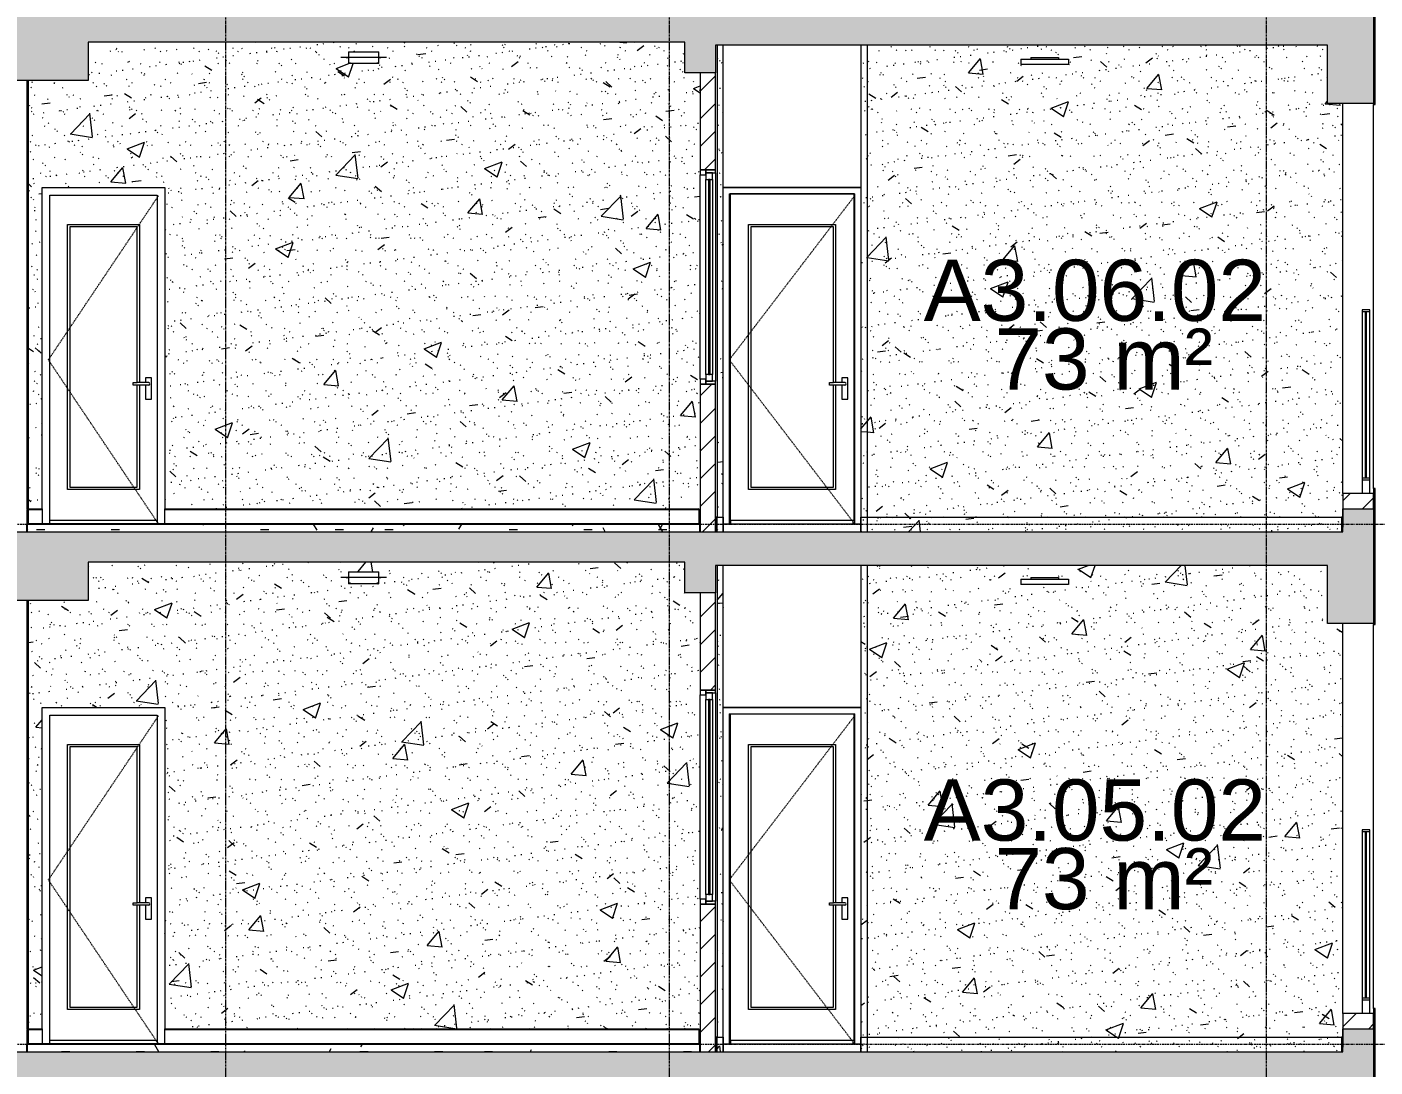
# Model space of a CAD drawing. Header units: millimetres. Extents: x 25061 to 259291, y -8723 to 35400.
# Drawn here: x 165010 to 173820, y 15650 to 22450 of the extents above; entities that cross this region are included whole.
import ezdxf

# ---------------------------------------------------------------- set-up
doc = ezdxf.new("R2010")
doc.units = ezdxf.units.MM
for name, pattern in [('Centre', [31.75, 6.35, -4.7625, 15.875, -4.7625]), ('Dash', [6.35, 3.175, -3.175]), ('Grid Line', [22.225, 12.7, -3.175, 3.175, -3.175])]:
    doc.linetypes.add(name, pattern=pattern)
for name, color, linetype, lineweight in [('0-2', 50, 'Continuous', 5), ('A-AREA-IDEN', 2, 'Continuous', 9), ('A-DETL-GENF-2', 7, 'Continuous', 9), ('A-DETL-GENF-HDLN-1', 7, 'Dash', 9), ('A-DETL-THIN', 151, 'Continuous', 9), ('A-DOOR', 31, 'Continuous', 9), ('A-DOOR-1', 7, 'Continuous', 9), ('A-FLOR-1', 10, 'Continuous', 25), ('A-FLOR-HRAL-1', 253, 'Continuous', 9), ('A-FLOR-LEVL-2', 51, 'Centre', 9), ('A-FLOR-PATT-4', 67, 'Continuous', 9), ('A-GLAZ', 151, 'Continuous', 9), ('A-GLAZ-3', 7, 'Continuous', 9), ('A-WALL-2', 250, 'Continuous', 18), ('A-WALL-3', 7, 'Continuous', 9), ('A-WALL-PATT-1', 7, 'Continuous', 9), ('A-WALL-PATT-2', 9, 'Continuous', 9), ('E-LITE-EQPM', 33, 'Continuous', 9), ('E-LITE-EQPM-1', 7, 'Continuous', 9), ('I-WALL-1', 250, 'Continuous', 18), ('I-WALL-2', 7, 'Continuous', 9), ('I-WALL-3', 2, 'Continuous', 18), ('S-GRID-1', 1, 'Grid Line', 9)]:
    doc.layers.add(name, color=color, linetype=linetype, lineweight=lineweight)
doc.styles.add('Arial', font='arial.ttf', dxfattribs={"height": 400})
pattern_1 = [(45, (-80880.3, 14125), (-90.50967, 90.50967), [])]
pattern_2 = [(0, (-80880.3, 14125), (650.24, 162.56), [53.645, -434.035, 53.645, -3034.995]), (0, (-80880.3, 14125), (650.24, 162.56), [-541.325, -434.035, 53.645, -921.715, -1625.6]), (0, (-80880.3, 14125), (650.24, 162.56), [-1950.72, 53.645, -434.035, 53.645, -1084.275]), (0, (-80880.3, 14125), (650.24, 162.56), [-2492.045, -271.475, 53.645, -759.155]), (120, (-80636.46, 14206.28), (-465.9011, 481.84436), [53.645, -434.035, 53.645, -3034.995]), (120, (-80636.46, 14206.28), (-465.9011, 481.84436), [-541.325, -434.035, 53.645, -921.715, -1625.6]), (120, (-80636.46, 14206.28), (-465.9011, 481.84436), [-1950.72, 53.645, -434.035, 53.645, -1084.275]), (120, (-80636.46, 14206.28), (-465.9011, 481.84436), [-2492.045, -271.475, 53.645, -759.155]), (240, (-80555.18, 14531.4), (-184.3389, -644.40436), [53.645, -434.035, 53.645, -3034.995]), (240, (-80555.18, 14531.4), (-184.3389, -644.40436), [-541.325, -434.035, 53.645, -921.715, -1625.6]), (240, (-80555.18, 14531.4), (-184.3389, -644.40436), [-1950.72, 53.645, -434.035, 53.645, -1084.275]), (240, (-80555.18, 14531.4), (-184.3389, -644.40436), [-2492.045, -271.475, 53.645, -759.155])]
pattern_3 = [(50, (-80880.3, 14125), (1165.978, -102.01), [121.92, -1341.12]), (355, (-80880.3, 14125), (-225.554, 1222.763), [97.536, -1072.896]), (100.451, (-80783.1, 14116.5), (940.433, 1120.746), [103.616, -1139.776]), (46.184, (-80880.3, 14450.1), (1734.906, -269.074), [182.88, -2011.68]), (96.636, (-80735.7, 14427.7), (1519.38, 1583.54), [155.42, -1709.665]), (351.184, (-80880.3, 14450.1), (1519.39, 1583.52), [146.3, -1609.34]), (21, (-80717.7, 14368.8), (970.332, -654.498), [121.92, -1341.12]), (326, (-80717.7, 14368.8), (395.533, 1178.804), [97.536, -1072.896]), (71.451, (-80636.9, 14314.3), (1365.87, 524.296), [103.616, -1139.776]), (37.5, (-80880.3, 14125), (19.767, 541.1527), [53.645, -1006.246, 53.645, -1035.507, -1076.96]), (37.5, (-80880.3, 14125), (19.767, 541.1527), [-2149.043, 53.645, -1023.315]), (7.5, (-80880.3, 14125), (427.646, 641.156), [53.645, -567.334, 53.645, -981.862, -410.464]), (7.5, (-80880.3, 14125), (427.646, 641.156), [-1656.486, 53.645, -356.82]), (327.5, (-81242.8, 14125), (867.782, -36.665), [53.645, -352.755, 53.645, -1214.323, -1682.496]), (327.5, (-81242.8, 14125), (867.782, -36.665), [-1674.368, 53.645, -1628.85]), (317.5, (-81405.4, 14125), (948.028, 162.731), [53.645, -474.675, 53.645, -788.416, -1194.816]), (317.5, (-81405.4, 14125), (948.028, 162.731), [-1370.38, 53.645, -1141.17])]
pattern_4 = [(37.5, (-80880.3, 14125), (-5.1206, 156.61216), [5.364, -118.181, 5.364, -132.812, -132.08]), (37.5, (-80880.3, 14125), (-5.1206, 156.61216), [-261.722, 5.364, -126.716]), (7.5, (-80880.3, 14125), (143.847, 229.3842), [5.364, -61.285, 5.364, -105.989, -42.672]), (7.5, (-80880.3, 14125), (143.847, 229.3842), [-178.003, 5.364, -37.308]), (327.5, (-80980.28, 14125), (253.1176, 0.4601), [5.364, -35.276, 5.364, -140.94, -191.008]), (327.5, (-80980.28, 14125), (253.1176, 0.4601), [-186.944, 5.364, -185.644]), (317.5, (-80980.28, 14125), (244.3381, 71.3376), [5.364, -14.956, 5.364, -90.546, -109.728]), (317.5, (-80980.28, 14125), (244.3381, 71.3376), [-116.23, 5.364, -104.364])]
pattern_5 = [(45, (-80880.3, 14125), (-84.8528, 84.8528), [])]

# ---------------------------------------------------------------- blocks, each defined once
blk = doc.blocks.new('DOOR_CW_01 CANH MO-PANEL KINH - DIG_02-800x2200-CỬA NHÔM KÍNH-400864-TKCS_MẶT CẮT 2')
at = {"layer": 'A-DETL-GENF-HDLN-1'}
for p, q in [((-116112.6, 6673.5), (-115392.6, 7747)), ((-115392.6, 5600), (-116112.6, 6673.5))]:
    blk.add_line(p, q, dxfattribs=at)
at = {"layer": 'A-DOOR-1'}
for p, q in [((-116102.6, 5600), (-116102.6, 7750)), ((-116102.6, 7750), (-115402.6, 7750)), ((-115402.6, 7750), (-115402.6, 5600)), ((-115987.6, 7558), (-115517.6, 7558)), ((-115987.6, 5826), (-115987.6, 7558)), ((-115532.6, 7543), (-115972.6, 7543)), ((-115972.6, 7543), (-115972.6, 5841)), ((-115532.6, 6524.5), (-115532.6, 7543)), ((-115517.6, 7558), (-115517.6, 6524.5)), ((-115558.4, 6524.5), (-115532.6, 6524.5)), ((-115558.4, 6507.5), (-115558.4, 6524.5)), ((-115457.6, 6524.5), (-115532.6, 6524.5)), ((-115477.3, 6556), (-115477.3, 6524.5)), ((-115437.8, 6556), (-115477.3, 6556)), ((-115437.8, 6416), (-115437.8, 6556)), ((-115532.6, 6507.5), (-115558.4, 6507.5)), ((-115532.6, 5841), (-115532.6, 6507.5)), ((-115457.6, 6507.5), (-115532.6, 6507.5)), ((-115517.6, 6507.5), (-115517.6, 5826)), ((-115477.3, 6507.5), (-115477.3, 6416)), ((-115477.3, 6416), (-115437.8, 6416)), ((-115517.6, 5826), (-115987.6, 5826)), ((-115972.6, 5841), (-115532.6, 5841)), ((-116152.6, 5700), (-116152.6, 5695)), ((-115352.6, 5695), (-115352.6, 5700)), ((-116102.6, 5626), (-115402.6, 5626))]:
    blk.add_line(p, q, dxfattribs=at)
for start, end in [(0, 90), (270, 360)]:
    blk.add_arc((-115457.6, 6516), 8.5, start, end, dxfattribs=at)
blk = doc.blocks.new('M_Fixed - 900 x 1400-901190-TKCS_MẶT CẮT 2')
at = {"layer": 'A-GLAZ-3'}
for p, q in [((-111815.564287, 7915), (-111852.564287, 7915)), ((-111852.564287, 7915), (-111852.564287, 7883)), ((-111852.564287, 7883), (-111815.564287, 7883)), ((-111852.564287, 6547), (-111852.564287, 7883)), ((-111752.564287, 7915), (-111815.564287, 7915)), ((-111815.564287, 7915), (-111815.564287, 7896)), ((-111815.564287, 7883), (-111815.564287, 7915)), ((-111771.564287, 7896), (-111815.564287, 7896)), ((-111815.564287, 7896), (-111815.564287, 7852)), ((-111815.564287, 7896), (-111752.564287, 7896)), ((-111815.564287, 7852), (-111771.564287, 7852)), ((-111815.564287, 6578), (-111815.564287, 7852)), ((-111787.564287, 7852), (-111799.564287, 7852)), ((-111799.564287, 7852), (-111799.564287, 6578)), ((-111787.564287, 6578), (-111787.564287, 7852)), ((-111771.564287, 7852), (-111771.564287, 7896)), ((-111771.564287, 7852), (-111771.564287, 6578)), ((-111752.564287, 7896), (-111752.564287, 7915)), ((-111752.564287, 7896), (-111752.564287, 6534)), ((-111815.564287, 6547), (-111852.564287, 6547)), ((-111852.564287, 6547), (-111852.564287, 6515)), ((-111771.564287, 6578), (-111815.564287, 6578)), ((-111815.564287, 6578), (-111815.564287, 6534)), ((-111815.564287, 6515), (-111815.564287, 6547)), ((-111815.564287, 6534), (-111771.564287, 6534)), ((-111752.564287, 6534), (-111815.564287, 6534)), ((-111815.564287, 6534), (-111815.564287, 6515)), ((-111799.564287, 6578), (-111787.564287, 6578)), ((-111771.564287, 6534), (-111771.564287, 6578)), ((-111752.564287, 6515), (-111752.564287, 6534)), ((-111852.564287, 6515), (-111815.564287, 6515)), ((-111815.564287, 6515), (-111752.564287, 6515))]:
    blk.add_line(p, q, dxfattribs=at)
blk = doc.blocks.new('Railing - 50 x 10mm-V146-TKCS_MẶT CẮT 2')
at = {"layer": 'A-FLOR-HRAL-1'}
for p, q in [((-53427.635618, 5900), (-53427.635618, 6990)), ((-53377.635618, 6990), (-53377.635618, 5900)), ((-53427.635618, 5800), (-53427.635618, 5890)), ((-53377.635618, 5890), (-53377.635618, 5800))]:
    blk.add_line(p, q, dxfattribs=at)
blk = doc.blocks.new('Railing - 10mm-V147-TKCS_MẶT CẮT 2')
at = {"layer": 'A-FLOR-HRAL-1'}
for p, q in [((-53407.635618, 5900), (-53407.635618, 6990)), ((-53397.635618, 6990), (-53397.635618, 5900))]:
    blk.add_line(p, q, dxfattribs=at)
blk = doc.blocks.new('Railing - Railing-883597-TKCS_MẶT CẮT 2')
at = {"layer": 'A-FLOR-HRAL-1'}
for p, q in [((-107527.5, 7000), (-107527.5, 6990)), ((-107477.5, 7000), (-107527.5, 7000)), ((-107527.5, 6990), (-107477.5, 6990)), ((-107477.5, 6990), (-107477.5, 7000)), ((-107477.5, 5900), (-107527.5, 5900)), ((-107527.5, 5900), (-107527.5, 5890)), ((-107527.5, 5890), (-107477.5, 5890)), ((-107477.5, 5890), (-107477.5, 5900))]:
    blk.add_line(p, q, dxfattribs=at)
at = {"extrusion": (0, 0, -1), "zscale": -1}
for name in ['Railing - 50 x 10mm-V146-TKCS_MẶT CẮT 2', 'Railing - 10mm-V147-TKCS_MẶT CẮT 2']:
    blk.add_blockref(name, (160905.1, 0), dxfattribs=at)
blk = doc.blocks.new('DOOR_CW_01 CANH MO-PANEL KINH - DIG_01-900x2200-CỬA NHÔM KÍNH-V149-TKCS_MẶT CẮT 2')
at = {"layer": 'A-DETL-GENF-HDLN-1'}
for p, q in [((-111662.6, 6673.5), (-110842.6, 7747)), ((-110842.6, 5600), (-111662.6, 6673.5))]:
    blk.add_line(p, q, dxfattribs=at)
at = {"layer": 'A-DOOR-1'}
for p, q in [((-110802.6, 7800), (-111702.6, 7800)), ((-111662.6, 7760), (-111662.6, 5600)), ((-111662.6, 7760), (-110842.6, 7760)), ((-111657.6, 7758), (-111657.6, 5626)), ((-110847.6, 7758), (-111657.6, 7758)), ((-110847.6, 5626), (-110847.6, 7758)), ((-110842.6, 5600), (-110842.6, 7760)), ((-111537.6, 7558), (-110967.6, 7558)), ((-111537.6, 5826), (-111537.6, 7558)), ((-110982.6, 7543), (-111522.6, 7543)), ((-111522.6, 7543), (-111522.6, 5841)), ((-110982.6, 6524.5), (-110982.6, 7543)), ((-110967.6, 7558), (-110967.6, 6524.5)), ((-111008.4, 6524.5), (-110982.6, 6524.5)), ((-111008.4, 6507.5), (-111008.4, 6524.5)), ((-110907.6, 6524.5), (-110982.6, 6524.5)), ((-110927.3, 6556), (-110927.3, 6524.5)), ((-110887.8, 6556), (-110927.3, 6556)), ((-110887.8, 6416), (-110887.8, 6556)), ((-110982.6, 6507.5), (-111008.4, 6507.5)), ((-110982.6, 5841), (-110982.6, 6507.5)), ((-110907.6, 6507.5), (-110982.6, 6507.5)), ((-110967.6, 6507.5), (-110967.6, 5826)), ((-110927.3, 6507.5), (-110927.3, 6416)), ((-110927.3, 6416), (-110887.8, 6416)), ((-110967.6, 5826), (-111537.6, 5826)), ((-111522.6, 5841), (-110982.6, 5841)), ((-111662.6, 5600), (-111702.6, 5600)), ((-111657.6, 5626), (-110847.6, 5626)), ((-111652.6, 5600), (-111652.6, 5626)), ((-110852.6, 5600), (-110852.6, 5626)), ((-110802.6, 5600), (-110842.6, 5600))]:
    blk.add_line(p, q, dxfattribs=at)
for start, end in [(0, 90), (270, 360)]:
    blk.add_arc((-110907.6, 6516), 8.5, start, end, dxfattribs=at)
blk = doc.blocks.new('LIC_12-ĐÈN LED VUÔNG GẮN NỔI 24W - LIC_12-ĐÈN LED VUÔNG GẮN NỔI 24W - ÁNH SÁNG VÀNG 4500K-V150-TKCS_MẶT CẮT 2')
at = {"layer": 'E-LITE-EQPM-1'}
for p, q in [((-109757.6, 8639), (-109446.6, 8639)), ((-109757.6, 8639), (-109757.6, 8604)), ((-109693.1, 8650), (-109511.1, 8650)), ((-109693.1, 8650), (-109693.1, 8639)), ((-109511.1, 8650), (-109511.1, 8639)), ((-109446.6, 8639), (-109446.6, 8604)), ((-109446.6, 8604), (-109757.6, 8604))]:
    blk.add_line(p, q, dxfattribs=at)
blk = doc.blocks.new('LIC_08-ĐÈN LED TRÒN GẮN NỔI - LIC_08 - ĐÈN LED TRÒN GẮN NỔI_ P_18W_ ÁNH SÁNG TRẮNG 6000K-V151-TKCS_MẶT CẮT 2')
at = {"layer": 'E-LITE-EQPM-1'}
for p, q in [((-114152.1, 8650), (-114202.1, 8650)), ((-114167.1, 8650), (-114154, 8650)), ((-113940.5, 8650), (-114167.1, 8650)), ((-114152.1, 8687), (-114152.1, 8610)), ((-114152.1, 8687), (-114052.1, 8687)), ((-114052.1, 8687), (-113952.1, 8687)), ((-113952.1, 8610), (-113952.1, 8687)), ((-113902.1, 8650), (-113952.1, 8650)), ((-113949.2, 8650), (-113940.5, 8650)), ((-114052.1, 8610), (-114152.1, 8610)), ((-114142.1, 8618), (-114142.1, 8615)), ((-113952.1, 8610), (-114052.1, 8610)), ((-113962.1, 8615), (-113962.1, 8618))]:
    blk.add_line(p, q, dxfattribs=at)
blk = doc.blocks.new('Railing - Railing-946623-TKCS_MẶT CẮT 2')
at = {"layer": 'A-FLOR-HRAL-1'}
for p, q in [((-116242.564287, 22695), (-116252.564287, 22695)), ((-116252.564287, 22695), (-116252.564287, 22600)), ((-116242.564287, 22600), (-116242.564287, 22695)), ((-116242.564287, 22695), (-116152.564287, 22695)), ((-116152.564287, 22695), (-116152.564287, 22600)), ((-111852.564287, 22695), (-111862.564287, 22695)), ((-111862.564287, 22695), (-111862.564287, 22600)), ((-111852.564287, 22600), (-111852.564287, 22695)), ((-116252.564287, 22600), (-116242.564287, 22600)), ((-111862.564287, 22600), (-111852.564287, 22600))]:
    blk.add_line(p, q, dxfattribs=at)
blk = doc.blocks.new('Railing - Railing-916015-TKCS_MẶT CẮT 2')
at = {"layer": 'A-FLOR-HRAL-1'}
for p, q in [((-115352.564287, 5600), (-115352.564287, 5695)), ((-115352.564287, 5695), (-111862.564287, 5695))]:
    blk.add_line(p, q, dxfattribs=at)
blk = doc.blocks.new('Railing - Railing-946624-TKCS_MẶT CẮT 2')
at = {"layer": 'A-FLOR-HRAL-1'}
for p, q in [((-111742.564287, 22645), (-111752.564287, 22645)), ((-111752.564287, 22645), (-111752.564287, 22550)), ((-111742.564287, 22550), (-111742.564287, 22645)), ((-111742.564287, 22645), (-111702.564287, 22645)), ((-111702.564287, 22645), (-111702.564287, 22550)), ((-110802.564287, 22550), (-110802.564287, 22645)), ((-110802.564287, 22645), (-110762.564287, 22645)), ((-110762.564287, 22645), (-107662.564287, 22645)), ((-110762.564287, 22645), (-110762.564287, 22550)), ((-107652.564287, 22645), (-107662.564287, 22645)), ((-107662.564287, 22645), (-107662.564287, 22550)), ((-107652.564287, 22550), (-107652.564287, 22645))]:
    blk.add_line(p, q, dxfattribs=at)
blk = doc.blocks.new('NCV_TKTC_TANG 6 - 8_rvt-6-TKCS_MẶT CẮT 2')
at = {"layer": 'A-FLOR-PATT-4'}
h = blk.add_hatch(dxfattribs=at)
h.set_pattern_fill('FP_36', color=256, style=0, pattern_type=2)
h.set_pattern_definition(pattern_2)
h.paths.add_polyline_path([(-111852.6, 19150), (-111852.6, 19200), (-116252.6, 19200), (-116252.6, 19150), (-112491.1, 19150)])
at = {"layer": 'A-WALL-PATT-1'}
h = blk.add_hatch(dxfattribs=at)
h.set_pattern_fill('FP_39', color=256, style=0, pattern_type=2)
h.set_pattern_definition(pattern_5)
h.paths.add_polyline_path([(-116242.6, 19300), (-116242.6, 22100), (-116252.6, 22100), (-116252.6, 19300)])
at = {"layer": 'A-WALL-PATT-2'}
h = blk.add_hatch(dxfattribs=at)
h.set_pattern_fill('FP_37', color=256, style=0, pattern_type=2)
h.set_pattern_definition(pattern_3)
h.paths.add_polyline_path([(-116242.6, 19300), (-116152.6, 19300), (-116152.6, 21400), (-115352.6, 21400), (-115352.6, 19300), (-111852.6, 19300), (-111852.6, 22150), (-111952.2, 22150), (-111952.2, 22350), (-115852.5, 22350), (-115852.5, 22100), (-116242.6, 22100), (-116242.6, 19429.4)])
h.paths.add_polyline_path([(-114052.1, 22210), (-114152.1, 22210), (-114152.1, 22287), (-113952.1, 22287), (-113952.1, 22210), (-114028.8, 22210)])
h = blk.add_hatch(dxfattribs=at)
h.set_pattern_fill('FP_38', color=256, style=0, pattern_type=2)
h.set_pattern_definition(pattern_4)
h.paths.add_polyline_path([(-116242.6, 19300), (-116152.6, 19300), (-116152.6, 21400), (-115352.6, 21400), (-115352.6, 19300), (-111852.6, 19300), (-111852.6, 22150), (-111952.2, 22150), (-111952.2, 22350), (-115852.5, 22350), (-115852.5, 22100), (-116242.6, 22100), (-116242.6, 19429.4)])
h.paths.add_polyline_path([(-114052.1, 22210), (-114152.1, 22210), (-114152.1, 22287), (-113952.1, 22287), (-113952.1, 22210), (-114028.8, 22210)])
h = blk.add_hatch(dxfattribs=at)
h.set_pattern_fill('FP_37', color=256, style=0, pattern_type=2)
h.set_pattern_definition(pattern_3)
h.paths.add_polyline_path([(-111702.6, 19150), (-111702.6, 22330), (-111742.6, 22329), (-111742.6, 19150)])
h = blk.add_hatch(dxfattribs=at)
h.set_pattern_fill('FP_38', color=256, style=0, pattern_type=2)
h.set_pattern_definition(pattern_4)
h.paths.add_polyline_path([(-111702.6, 19150), (-111702.6, 22330), (-111742.6, 22329), (-111742.6, 19150)])
h = blk.add_hatch(dxfattribs=at)
h.set_pattern_fill('FP_37', color=256, style=0, pattern_type=2)
h.set_pattern_definition(pattern_3)
h.paths.add_polyline_path([(-110762.6, 19150), (-110762.6, 22330), (-110802.6, 22330), (-110802.6, 19150)])
h = blk.add_hatch(dxfattribs=at)
h.set_pattern_fill('FP_38', color=256, style=0, pattern_type=2)
h.set_pattern_definition(pattern_4)
h.paths.add_polyline_path([(-110762.6, 19150), (-110762.6, 22330), (-110802.6, 22330), (-110802.6, 19150)])
h = blk.add_hatch(dxfattribs=at)
h.set_pattern_fill('FP_37', color=256, style=0, pattern_type=2)
h.set_pattern_definition(pattern_3)
h.paths.add_polyline_path([(-110762.6, 19150), (-107662.6, 19150), (-107662.6, 19245), (-107652.6, 19245), (-107652.6, 21950), (-107752.5, 21950), (-107752.5, 22330), (-110762.6, 22330), (-110762.6, 21588.5)])
h.paths.add_polyline_path([(-109446.6, 22204), (-109757.6, 22204), (-109757.6, 22239), (-109693.1, 22239), (-109693.1, 22250), (-109511.1, 22250), (-109511.1, 22239), (-109446.6, 22239)])
h = blk.add_hatch(dxfattribs=at)
h.set_pattern_fill('FP_38', color=256, style=0, pattern_type=2)
h.set_pattern_definition(pattern_4)
h.paths.add_polyline_path([(-110762.6, 19150), (-107662.6, 19150), (-107662.6, 19245), (-107652.6, 19245), (-107652.6, 21950), (-107752.5, 21950), (-107752.5, 22330), (-110762.6, 22330), (-110762.6, 21588.5)])
h.paths.add_polyline_path([(-109446.6, 22204), (-109757.6, 22204), (-109757.6, 22239), (-109693.1, 22239), (-109693.1, 22250), (-109511.1, 22250), (-109511.1, 22239), (-109446.6, 22239)])
h = blk.add_hatch(dxfattribs=at)
h.set_pattern_fill('FP_34', color=256, style=0, pattern_type=2)
h.set_pattern_definition(pattern_1)
h.paths.add_polyline_path([(-111752.6, 19150), (-111752.6, 20115), (-111852.6, 20115), (-111852.6, 19150)])
h.paths.add_polyline_path([(-111752.6, 21515), (-111752.6, 22150), (-111852.6, 22150), (-111852.6, 21515)])
h = blk.add_hatch(dxfattribs=at)
h.set_pattern_fill('FP_34', color=256, style=0, pattern_type=2)
h.set_pattern_definition(pattern_1)
h.paths.add_polyline_path([(-107652.5, 19180), (-107652.5, 19300), (-107452.6, 19300), (-107452.6, 19400), (-107652.6, 19400), (-107652.6, 19180)])
at = {"layer": 'A-FLOR-1'}
for p, q in [((-111852.6, 19200), (-116252.6, 19200)), ((-116252.6, 19200), (-116252.6, 19150)), ((-111852.6, 19150), (-111852.6, 19200))]:
    blk.add_line(p, q, dxfattribs=at)
at = {"layer": 'A-WALL-2'}
for p, q in [((-111852.6, 21515), (-111752.6, 21515)), ((-111752.6, 20115), (-111852.6, 20115)), ((-107652.6, 19400), (-107652.6, 19180)), ((-107452.6, 19400), (-107652.6, 19400)), ((-107452.6, 19299.9), (-107452.6, 19400)), ((-111852.6, 19300), (-111852.6, 19150))]:
    blk.add_line(p, q, dxfattribs=at)
at = {"layer": 'A-WALL-3'}
for p, q in [((-111852.6, 22150), (-111852.6, 21515)), ((-111752.6, 21515), (-111752.6, 22150)), ((-107452.6, 19432.3), (-107452.6, 21942.9)), ((-111702.6, 21400), (-110802.6, 21400)), ((-111852.6, 20115), (-111852.6, 19300)), ((-111752.6, 19150), (-111752.6, 20115)), ((-110802.6, 19200), (-111702.6, 19200))]:
    blk.add_line(p, q, dxfattribs=at)
at = {"layer": 'I-WALL-1'}
for p, q in [((-116252.6, 22100), (-116252.6, 19300)), ((-116242.6, 19300), (-116242.6, 22100)), ((-116252.6, 19300), (-116242.6, 19300))]:
    blk.add_line(p, q, dxfattribs=at)
at = {"layer": 'I-WALL-2'}
for p, q in [((-111742.6, 22330), (-111742.6, 19245)), ((-111702.6, 19150), (-111702.6, 22330)), ((-110802.6, 22330), (-110802.6, 19150)), ((-110762.6, 22330), (-110762.6, 19150)), ((-107652.6, 19400), (-107652.6, 21950)), ((-116152.6, 19300), (-116152.6, 21400)), ((-116152.6, 21400), (-115352.6, 21400)), ((-115352.6, 21400), (-115352.6, 19300)), ((-116242.6, 19300), (-116152.6, 19300)), ((-115352.6, 19300), (-111862.6, 19300))]:
    blk.add_line(p, q, dxfattribs=at)
at = {"layer": ''}
for name, p in [('Railing - Railing-883597-TKCS_MẶT CẮT 2', (0, 13600)), ('Railing - Railing-946623-TKCS_MẶT CẮT 2', (0, -3400)), ('Railing - Railing-916015-TKCS_MẶT CẮT 2', (0, 13600)), ('Railing - Railing-946624-TKCS_MẶT CẮT 2', (0, -3400))]:
    blk.add_blockref(name, p, dxfattribs=at)
at = {"layer": 'A-DOOR'}
for name in ['DOOR_CW_01 CANH MO-PANEL KINH - DIG_02-800x2200-CỬA NHÔM KÍNH-400864-TKCS_MẶT CẮT 2', 'DOOR_CW_01 CANH MO-PANEL KINH - DIG_01-900x2200-CỬA NHÔM KÍNH-V149-TKCS_MẶT CẮT 2']:
    blk.add_blockref(name, (0, 13600), dxfattribs=at)
at = {"layer": 'A-GLAZ'}
blk.add_blockref('M_Fixed - 900 x 1400-901190-TKCS_MẶT CẮT 2', (0, 13600), dxfattribs=at)
at = {"layer": 'E-LITE-EQPM'}
for name in ['LIC_08-ĐÈN LED TRÒN GẮN NỔI - LIC_08 - ĐÈN LED TRÒN GẮN NỔI_ P_18W_ ÁNH SÁNG TRẮNG 6000K-V151-TKCS_MẶT CẮT 2', 'LIC_12-ĐÈN LED VUÔNG GẮN NỔI 24W - LIC_12-ĐÈN LED VUÔNG GẮN NỔI 24W - ÁNH SÁNG VÀNG 4500K-V150-TKCS_MẶT CẮT 2']:
    blk.add_blockref(name, (0, 13600), dxfattribs=at)
blk = doc.blocks.new('NCV_TKTC_TANG 5_rvt-2-TKCS_MẶT CẮT 2')
at = {"layer": 'A-FLOR-PATT-4'}
h = blk.add_hatch(dxfattribs=at)
h.set_pattern_fill('FP_36', color=256, style=0, pattern_type=2)
h.set_pattern_definition(pattern_2)
h.paths.add_polyline_path([(-111852.6, 15750), (-111852.6, 15800), (-116252.6, 15800), (-116252.6, 15750), (-112093.5, 15750)])
at = {"layer": 'A-WALL-PATT-1'}
h = blk.add_hatch(dxfattribs=at)
h.set_pattern_fill('FP_39', color=256, style=0, pattern_type=2)
h.set_pattern_definition(pattern_5)
h.paths.add_polyline_path([(-116242.6, 15900), (-116242.6, 18700), (-116252.6, 18700), (-116252.6, 15900)])
at = {"layer": 'A-WALL-PATT-2'}
h = blk.add_hatch(dxfattribs=at)
h.set_pattern_fill('FP_37', color=256, style=0, pattern_type=2)
h.set_pattern_definition(pattern_3)
h.paths.add_polyline_path([(-116242.6, 15900), (-116152.6, 15900), (-116152.6, 18000), (-115352.6, 18000), (-115352.6, 15900), (-111852.6, 15900), (-111852.6, 18750), (-111952.2, 18750), (-111952.2, 18950), (-115852.5, 18950), (-115852.5, 18700), (-116242.6, 18700), (-116242.6, 16036.4)])
h.paths.add_polyline_path([(-114122.8, 18810), (-114152.1, 18810), (-114152.1, 18887), (-113952.1, 18887), (-113952.1, 18810), (-114115.8, 18810)])
h = blk.add_hatch(dxfattribs=at)
h.set_pattern_fill('FP_38', color=256, style=0, pattern_type=2)
h.set_pattern_definition(pattern_4)
h.paths.add_polyline_path([(-116242.6, 15900), (-116152.6, 15900), (-116152.6, 18000), (-115352.6, 18000), (-115352.6, 15900), (-111852.6, 15900), (-111852.6, 18750), (-111952.2, 18750), (-111952.2, 18950), (-115852.5, 18950), (-115852.5, 18700), (-116242.6, 18700), (-116242.6, 16036.4)])
h.paths.add_polyline_path([(-114122.8, 18810), (-114152.1, 18810), (-114152.1, 18887), (-113952.1, 18887), (-113952.1, 18810), (-114115.8, 18810)])
h = blk.add_hatch(dxfattribs=at)
h.set_pattern_fill('FP_37', color=256, style=0, pattern_type=2)
h.set_pattern_definition(pattern_3)
h.paths.add_polyline_path([(-111702.6, 15750), (-111702.6, 18930), (-111742.6, 18929), (-111742.6, 15750)])
h = blk.add_hatch(dxfattribs=at)
h.set_pattern_fill('FP_38', color=256, style=0, pattern_type=2)
h.set_pattern_definition(pattern_4)
h.paths.add_polyline_path([(-111702.6, 15750), (-111702.6, 18930), (-111742.6, 18929), (-111742.6, 15750)])
h = blk.add_hatch(dxfattribs=at)
h.set_pattern_fill('FP_37', color=256, style=0, pattern_type=2)
h.set_pattern_definition(pattern_3)
h.paths.add_polyline_path([(-110762.6, 15750), (-110762.6, 18930), (-110802.6, 18930), (-110802.6, 15750)])
h = blk.add_hatch(dxfattribs=at)
h.set_pattern_fill('FP_38', color=256, style=0, pattern_type=2)
h.set_pattern_definition(pattern_4)
h.paths.add_polyline_path([(-110762.6, 15750), (-110762.6, 18930), (-110802.6, 18930), (-110802.6, 15750)])
h = blk.add_hatch(dxfattribs=at)
h.set_pattern_fill('FP_37', color=256, style=0, pattern_type=2)
h.set_pattern_definition(pattern_3)
h.paths.add_polyline_path([(-109310.2, 15750), (-107662.6, 15750), (-107662.6, 15845), (-107652.6, 15845), (-107652.6, 18550), (-107752.5, 18550), (-107752.5, 18930), (-110762.6, 18930), (-110762.6, 15750), (-110105.4, 15750)])
h.paths.add_polyline_path([(-109455.6, 18804), (-109757.6, 18804), (-109757.6, 18839), (-109693.1, 18839), (-109693.1, 18850), (-109511.1, 18850), (-109511.1, 18839), (-109446.6, 18839), (-109446.6, 18804)])
h = blk.add_hatch(dxfattribs=at)
h.set_pattern_fill('FP_38', color=256, style=0, pattern_type=2)
h.set_pattern_definition(pattern_4)
h.paths.add_polyline_path([(-109310.2, 15750), (-107662.6, 15750), (-107662.6, 15845), (-107652.6, 15845), (-107652.6, 18550), (-107752.5, 18550), (-107752.5, 18930), (-110762.6, 18930), (-110762.6, 15750), (-110105.4, 15750)])
h.paths.add_polyline_path([(-109455.6, 18804), (-109757.6, 18804), (-109757.6, 18839), (-109693.1, 18839), (-109693.1, 18850), (-109511.1, 18850), (-109511.1, 18839), (-109446.6, 18839), (-109446.6, 18804)])
h = blk.add_hatch(dxfattribs=at)
h.set_pattern_fill('FP_34', color=256, style=0, pattern_type=2)
h.set_pattern_definition(pattern_1)
h.paths.add_polyline_path([(-111752.6, 15750), (-111752.6, 16715), (-111852.6, 16715), (-111852.6, 15750)])
h.paths.add_polyline_path([(-111752.6, 18115), (-111752.6, 18750), (-111852.6, 18750), (-111852.6, 18115)])
h = blk.add_hatch(dxfattribs=at)
h.set_pattern_fill('FP_34', color=256, style=0, pattern_type=2)
h.set_pattern_definition(pattern_1)
h.paths.add_polyline_path([(-107652.5, 15780), (-107652.5, 15900), (-107452.6, 15900), (-107452.6, 16000), (-107652.6, 16000), (-107652.6, 15780)])
at = {"layer": 'A-FLOR-1'}
for p, q in [((-111852.6, 15800), (-116252.6, 15800)), ((-116252.6, 15800), (-116252.6, 15750)), ((-111852.6, 15750), (-111852.6, 15800))]:
    blk.add_line(p, q, dxfattribs=at)
at = {"layer": 'A-WALL-2'}
for p, q in [((-111852.6, 18115), (-111752.6, 18115)), ((-111752.6, 16715), (-111852.6, 16715)), ((-107652.6, 16000), (-107652.6, 15780)), ((-107452.6, 16000), (-107652.6, 16000)), ((-107452.6, 15899.9), (-107452.6, 16000)), ((-111852.6, 15900), (-111852.6, 15750))]:
    blk.add_line(p, q, dxfattribs=at)
at = {"layer": 'A-WALL-3'}
for p, q in [((-111852.6, 18750), (-111852.6, 18115)), ((-111752.6, 18115), (-111752.6, 18750)), ((-107452.6, 16032.3), (-107452.6, 18542.9)), ((-111702.6, 18000), (-110802.6, 18000)), ((-111852.6, 16715), (-111852.6, 15900)), ((-111752.6, 15750), (-111752.6, 16715)), ((-110802.6, 15800), (-111702.6, 15800))]:
    blk.add_line(p, q, dxfattribs=at)
at = {"layer": 'I-WALL-1'}
for p, q in [((-116252.6, 18700), (-116252.6, 15900)), ((-116242.6, 15900), (-116242.6, 18700)), ((-116252.6, 15900), (-116242.6, 15900))]:
    blk.add_line(p, q, dxfattribs=at)
at = {"layer": 'I-WALL-2'}
for p, q in [((-111742.6, 18930), (-111742.6, 15845)), ((-111702.6, 15750), (-111702.6, 18930)), ((-110802.6, 18930), (-110802.6, 15750)), ((-110762.6, 18930), (-110762.6, 15750)), ((-107652.6, 16000), (-107652.6, 18550)), ((-116152.6, 15900), (-116152.6, 18000)), ((-116152.6, 18000), (-115352.6, 18000)), ((-115352.6, 18000), (-115352.6, 15900)), ((-116242.6, 15900), (-116152.6, 15900)), ((-115352.6, 15900), (-111862.6, 15900))]:
    blk.add_line(p, q, dxfattribs=at)
at = {"layer": ''}
for name, p in [('Railing - Railing-883597-TKCS_MẶT CẮT 2', (0, 10200)), ('Railing - Railing-946623-TKCS_MẶT CẮT 2', (0, -6800)), ('Railing - Railing-916015-TKCS_MẶT CẮT 2', (0, 10200)), ('Railing - Railing-946624-TKCS_MẶT CẮT 2', (0, -6800))]:
    blk.add_blockref(name, p, dxfattribs=at)
at = {"layer": 'A-DOOR'}
for name in ['DOOR_CW_01 CANH MO-PANEL KINH - DIG_01-900x2200-CỬA NHÔM KÍNH-V149-TKCS_MẶT CẮT 2', 'DOOR_CW_01 CANH MO-PANEL KINH - DIG_02-800x2200-CỬA NHÔM KÍNH-400864-TKCS_MẶT CẮT 2']:
    blk.add_blockref(name, (0, 10200), dxfattribs=at)
at = {"layer": 'A-GLAZ'}
blk.add_blockref('M_Fixed - 900 x 1400-901190-TKCS_MẶT CẮT 2', (0, 10200), dxfattribs=at)
at = {"layer": 'E-LITE-EQPM'}
for name in ['LIC_08-ĐÈN LED TRÒN GẮN NỔI - LIC_08 - ĐÈN LED TRÒN GẮN NỔI_ P_18W_ ÁNH SÁNG TRẮNG 6000K-V151-TKCS_MẶT CẮT 2', 'LIC_12-ĐÈN LED VUÔNG GẮN NỔI 24W - LIC_12-ĐÈN LED VUÔNG GẮN NỔI 24W - ÁNH SÁNG VÀNG 4500K-V150-TKCS_MẶT CẮT 2']:
    blk.add_blockref(name, (0, 10200), dxfattribs=at)

msp = doc.modelspace()

# ---------------------------------------------------------------- hatches: boundary and pattern name
at = {"layer": 'A-DETL-GENF-2'}
h = msp.add_hatch(color=256, dxfattribs=at)
h.paths.add_polyline_path([(154310.3, 21950), (154310.3, 22550), (154010.3, 22550), (154010.3, 21950)])
h.paths.add_polyline_path([(247310.3, 21950), (247610.2, 21950), (247610.2, 22550), (247310.3, 22550)])
h.paths.add_polyline_path([(243310.2, 21950), (243310.2, 22330), (244910.2, 22330), (244910.2, 22100), (245110.2, 22100), (245110.2, 22700), (244910.2, 22700), (244910.2, 22550), (227810.3, 22550), (227810.3, 21950), (228110.3, 21950), (228110.3, 22330), (232109.9, 22330), (232109.9, 22150), (232309.9, 22150), (232309.9, 22350), (236210.2, 22350), (236210.2, 22100), (236810.2, 22100), (236810.2, 22350), (239210.2, 22350), (239210.2, 22100), (239410.1, 22100), (239410.1, 22350), (243010.3, 22350), (243010.3, 21950)])
h.paths.add_polyline_path([(173510.3, 21950), (173810.3, 21950), (173810.3, 22700), (173610.3, 22700), (173610.3, 22550), (156710.2, 22550), (156710.2, 22700), (156510.2, 22700), (156510.2, 22100), (156710.2, 22100), (156710.2, 22330), (158310.3, 22330), (158310.3, 21950), (158610.3, 21950), (158610.3, 22350), (162210.3, 22350), (162210.3, 22100), (162410.2, 22100), (162410.2, 22350), (164810.2, 22350), (164810.2, 22100), (165410.3, 22100), (165410.3, 22350), (169310.6, 22350), (169310.6, 22150), (169510.6, 22150), (169510.6, 22330), (173510.3, 22330)])
h = msp.add_hatch(color=256, dxfattribs=at)
h.paths.add_polyline_path([(154310.3, 18550), (154310.3, 19150), (154010.3, 19150), (154010.3, 18550)])
h.paths.add_polyline_path([(243010.3, 18550), (243310.2, 18550), (243310.2, 18930), (244910.2, 18930), (244910.2, 18700), (245110.2, 18700), (245110.2, 19300), (244910.2, 19300), (244910.2, 19150), (227810.3, 19150), (227810.3, 18550), (228110.3, 18550), (228110.3, 18930), (232109.9, 18930), (232109.9, 18750), (232309.9, 18750), (232309.9, 18950), (236210.2, 18950), (236210.2, 18700), (236810.2, 18700), (236810.2, 18950), (239210.2, 18950), (239210.2, 18700), (239410.1, 18700), (239410.1, 18950), (243010.3, 18950)])
h.paths.add_polyline_path([(247310.3, 18550), (247610.2, 18550), (247610.2, 19150), (247310.3, 19150), (247310.3, 19120.9)])
h.paths.add_polyline_path([(158610.3, 18550), (158610.3, 18950), (162210.3, 18950), (162210.3, 18700), (162410.2, 18700), (162410.2, 18950), (164810.2, 18950), (164810.2, 18700), (165410.3, 18700), (165410.3, 18950), (169310.6, 18950), (169310.6, 18750), (169510.6, 18750), (169510.6, 18930), (173510.3, 18930), (173510.3, 18550), (173810.3, 18550), (173810.3, 19300), (173610.3, 19300), (173610.3, 19150), (156710.2, 19150), (156710.2, 19300), (156510.2, 19300), (156510.2, 18700), (156710.2, 18700), (156710.2, 18930), (158310.3, 18930), (158310.3, 18550), (158433.9, 18550)])
h = msp.add_hatch(color=256, dxfattribs=at)
h.paths.add_polyline_path([(154310.3, 15150), (154310.3, 15750), (154010.3, 15750), (154010.3, 15150)])
h.paths.add_polyline_path([(247310.3, 15150), (247610.2, 15150), (247610.2, 15750), (247310.3, 15750)])
h.paths.add_polyline_path([(228110.3, 15150), (228110.3, 15530), (232109.9, 15530), (232109.9, 15350), (232309.9, 15350), (232309.9, 15550), (236210.2, 15550), (236210.2, 15300), (236810.2, 15300), (236810.2, 15550), (239210.2, 15550), (239210.2, 15300), (239410.1, 15300), (239410.1, 15550), (243010.3, 15550), (243010.3, 15150), (243310.2, 15150), (243310.2, 15530), (244910.2, 15530), (244910.2, 15300), (245110.2, 15300), (245110.2, 15900), (244910.2, 15900), (244910.2, 15750), (227810.3, 15750), (227810.3, 15150)])
h.paths.add_polyline_path([(173810.3, 15150), (173810.3, 15900), (173610.3, 15900), (173610.3, 15750), (156710.2, 15750), (156710.2, 15900), (156510.2, 15900), (156510.2, 15300), (156710.2, 15300), (156710.2, 15530), (158310.3, 15530), (158310.3, 15150), (158610.3, 15150), (158610.3, 15550), (162210.3, 15550), (162210.3, 15300), (162410.2, 15300), (162410.2, 15550), (164810.2, 15550), (164810.2, 15300), (165410.3, 15300), (165410.3, 15550), (169310.6, 15550), (169310.6, 15350), (169510.6, 15350), (169510.6, 15530), (173510.3, 15530), (173510.3, 15150), (173543, 15150)])

# ---------------------------------------------------------------- linework, layer by layer
at = {"layer": 'A-DETL-THIN'}
for p, q in [((173810.3, 22700), (173810.3, 21950)), ((169310.6, 22350), (165410.3, 22350)), ((165410.3, 22350), (165410.3, 22100)), ((169310.6, 22150), (169310.6, 22350)), ((173510.3, 22330), (169510.6, 22330)), ((169510.6, 22330), (169510.6, 22150)), ((173510.3, 21950), (173510.3, 22330)), ((169510.6, 22150), (169310.6, 22150)), ((165410.3, 22100), (164810.2, 22100)), ((173810.3, 21950), (173510.3, 21950)), ((173610.3, 19150), (173610.3, 19300)), ((173610.3, 19300), (173810.3, 19300)), ((173810.3, 19300), (173810.3, 18550)), ((156710.2, 19150), (173610.3, 19150)), ((169310.6, 18950), (165410.3, 18950)), ((165410.3, 18950), (165410.3, 18700)), ((169310.6, 18750), (169310.6, 18950)), ((173510.3, 18930), (169510.6, 18930)), ((169510.6, 18930), (169510.6, 18750)), ((173510.3, 18550), (173510.3, 18930)), ((165410.3, 18700), (164810.2, 18700)), ((169510.6, 18750), (169310.6, 18750)), ((173810.3, 18550), (173510.3, 18550)), ((173610.3, 15750), (173610.3, 15900)), ((173610.3, 15900), (173810.3, 15900)), ((173810.3, 15900), (173810.3, 15150)), ((156710.2, 15750), (173610.3, 15750))]:
    msp.add_line(p, q, dxfattribs=at)
at = {"layer": 'A-FLOR-LEVL-2'}
for p, q in [((147110.2, 19200), (255566.7, 19200)), ((147110.2, 15800), (255566.7, 15800))]:
    msp.add_line(p, q, dxfattribs=at)
at = {"layer": 'I-WALL-3'}
for p, q in [((173820.2, 21942.9), (173820.2, 22832.3)), ((173810.2, 21950.2), (173810.2, 21942.9)), ((173810.2, 21942.9), (173820.2, 21942.9)), ((173820.2, 19432.3), (173810.2, 19432.3)), ((173810.2, 19432.3), (173810.2, 19299.9)), ((173820.2, 18542.9), (173820.2, 19432.3)), ((173820.2, 19150), (173810.3, 19150)), ((173810.2, 18550.2), (173810.2, 18542.9)), ((173810.2, 18542.9), (173820.2, 18542.9)), ((173820.2, 16032.3), (173810.2, 16032.3)), ((173810.2, 16032.3), (173810.2, 15899.9)), ((173820.2, 15142.9), (173820.2, 16032.3)), ((173810.3, 15750), (173820.2, 15750))]:
    msp.add_line(p, q, dxfattribs=at)
at = {"layer": 'S-GRID-1'}
for p, q in [((166310.2, -3283.1), (166310.2, 30285.9)), ((169210.1, -3283.1), (169210.1, 30285.9)), ((173110.2, -3283.1), (173110.2, 30285.9))]:
    msp.add_line(p, q, dxfattribs=at)

# ---------------------------------------------------------------- block references
at = {"layer": '0-2'}
for name in ['NCV_TKTC_TANG 6 - 8_rvt-6-TKCS_MẶT CẮT 2', 'NCV_TKTC_TANG 5_rvt-2-TKCS_MẶT CẮT 2']:
    msp.add_blockref(name, (281262.8, 0), dxfattribs=at)

# ---------------------------------------------------------------- texts
at = {"layer": 'A-AREA-IDEN', "char_height": 400, "line_spacing_factor": 0.936439, "style": 'Arial'}
for s, insert, width, attachment_point in [('\\pt8,16,24,32,40,48,56,64,72,80,88,96,104,112,120,128,136,144,152,160,168,176,184,192,200,208,216,224,232,240,248,256;A3.06.02', (171989.1, 20522.6), 2233.6, 8), ('\\pt8,16,24,32,40,48,56,64,72,80,88,96,104,112,120,128,136,144,152,160,168,176,184,192,200,208,216,224,232,240,248,256;73 m²', (172047.1, 20276.7), 1449.6, 5), ('\\pt8,16,24,32,40,48,56,64,72,80,88,96,104,112,120,128,136,144,152,160,168,176,184,192,200,208,216,224,232,240,248,256;A3.05.02', (171989.1, 17124.8), 2233.6, 8), ('\\pt8,16,24,32,40,48,56,64,72,80,88,96,104,112,120,128,136,144,152,160,168,176,184,192,200,208,216,224,232,240,248,256;73 m²', (172047.1, 16878.9), 1449.6, 5)]:
    msp.add_mtext(s, dxfattribs=dict(at, insert=insert, width=width, attachment_point=attachment_point))

doc.saveas('drawing.dxf')
